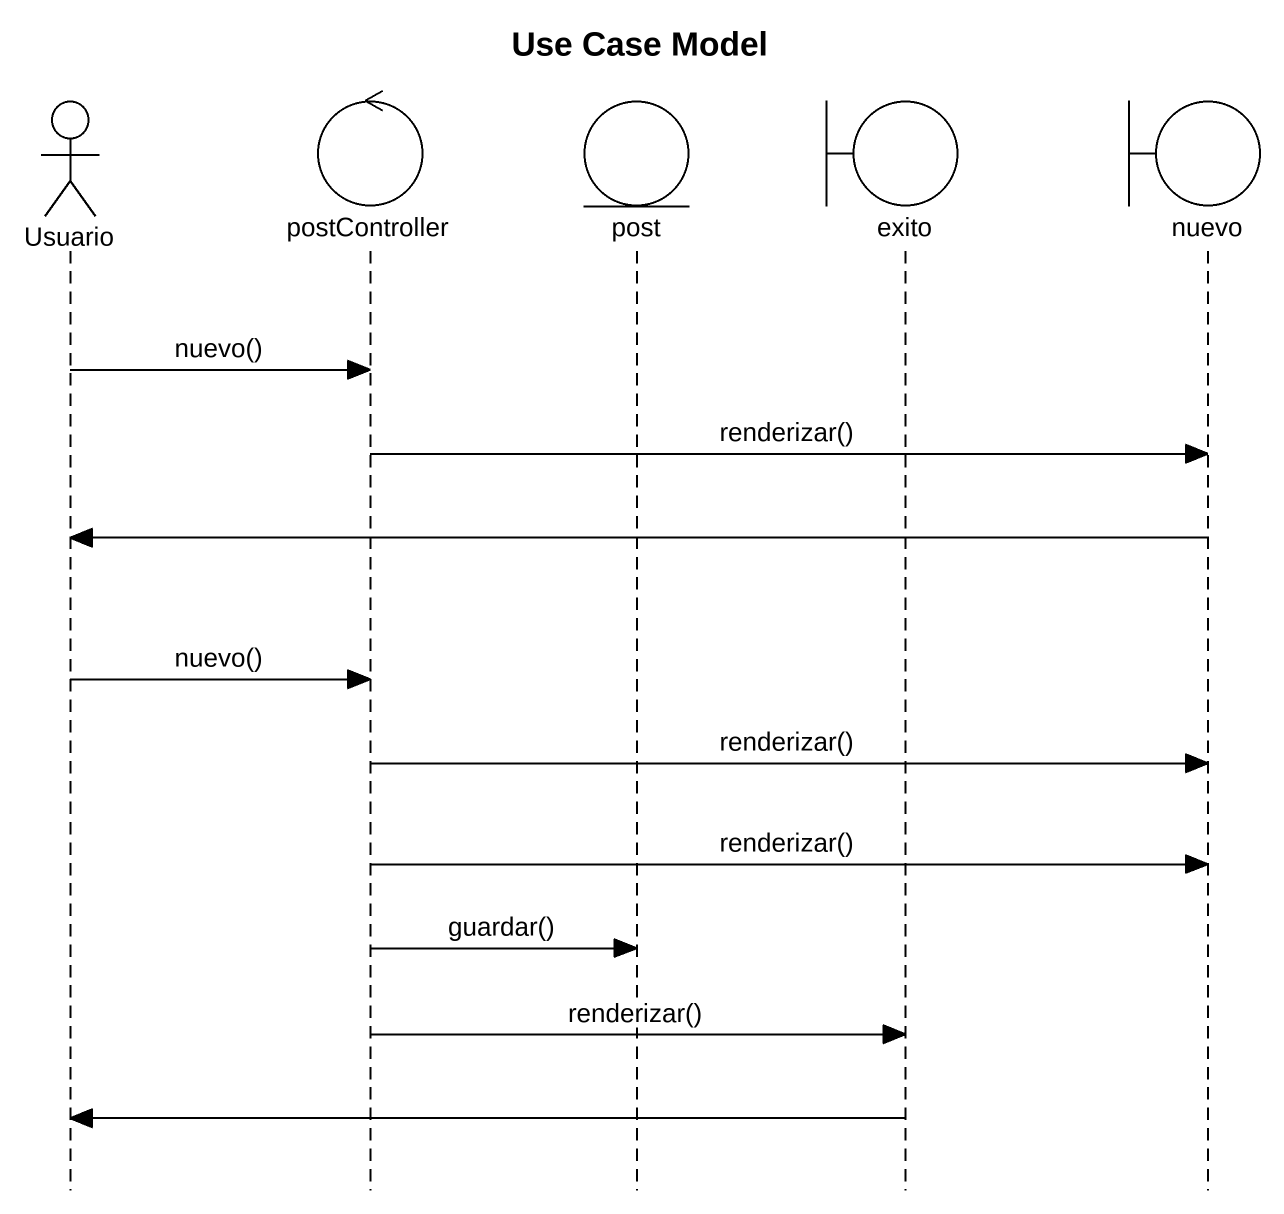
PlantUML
@startuml
title Use Case Model
hide footbox
actor Usuario
control postController
entity post
boundary exito
boundary nuevo

Usuario -> postController : nuevo()
postController -> nuevo : renderizar()
nuevo -> Usuario
Usuario -> postController : nuevo()
postController -> nuevo : renderizar()
postController -> nuevo : renderizar()
postController -> post : guardar()
postController -> exito : renderizar()
exito -> Usuario
@enduml
